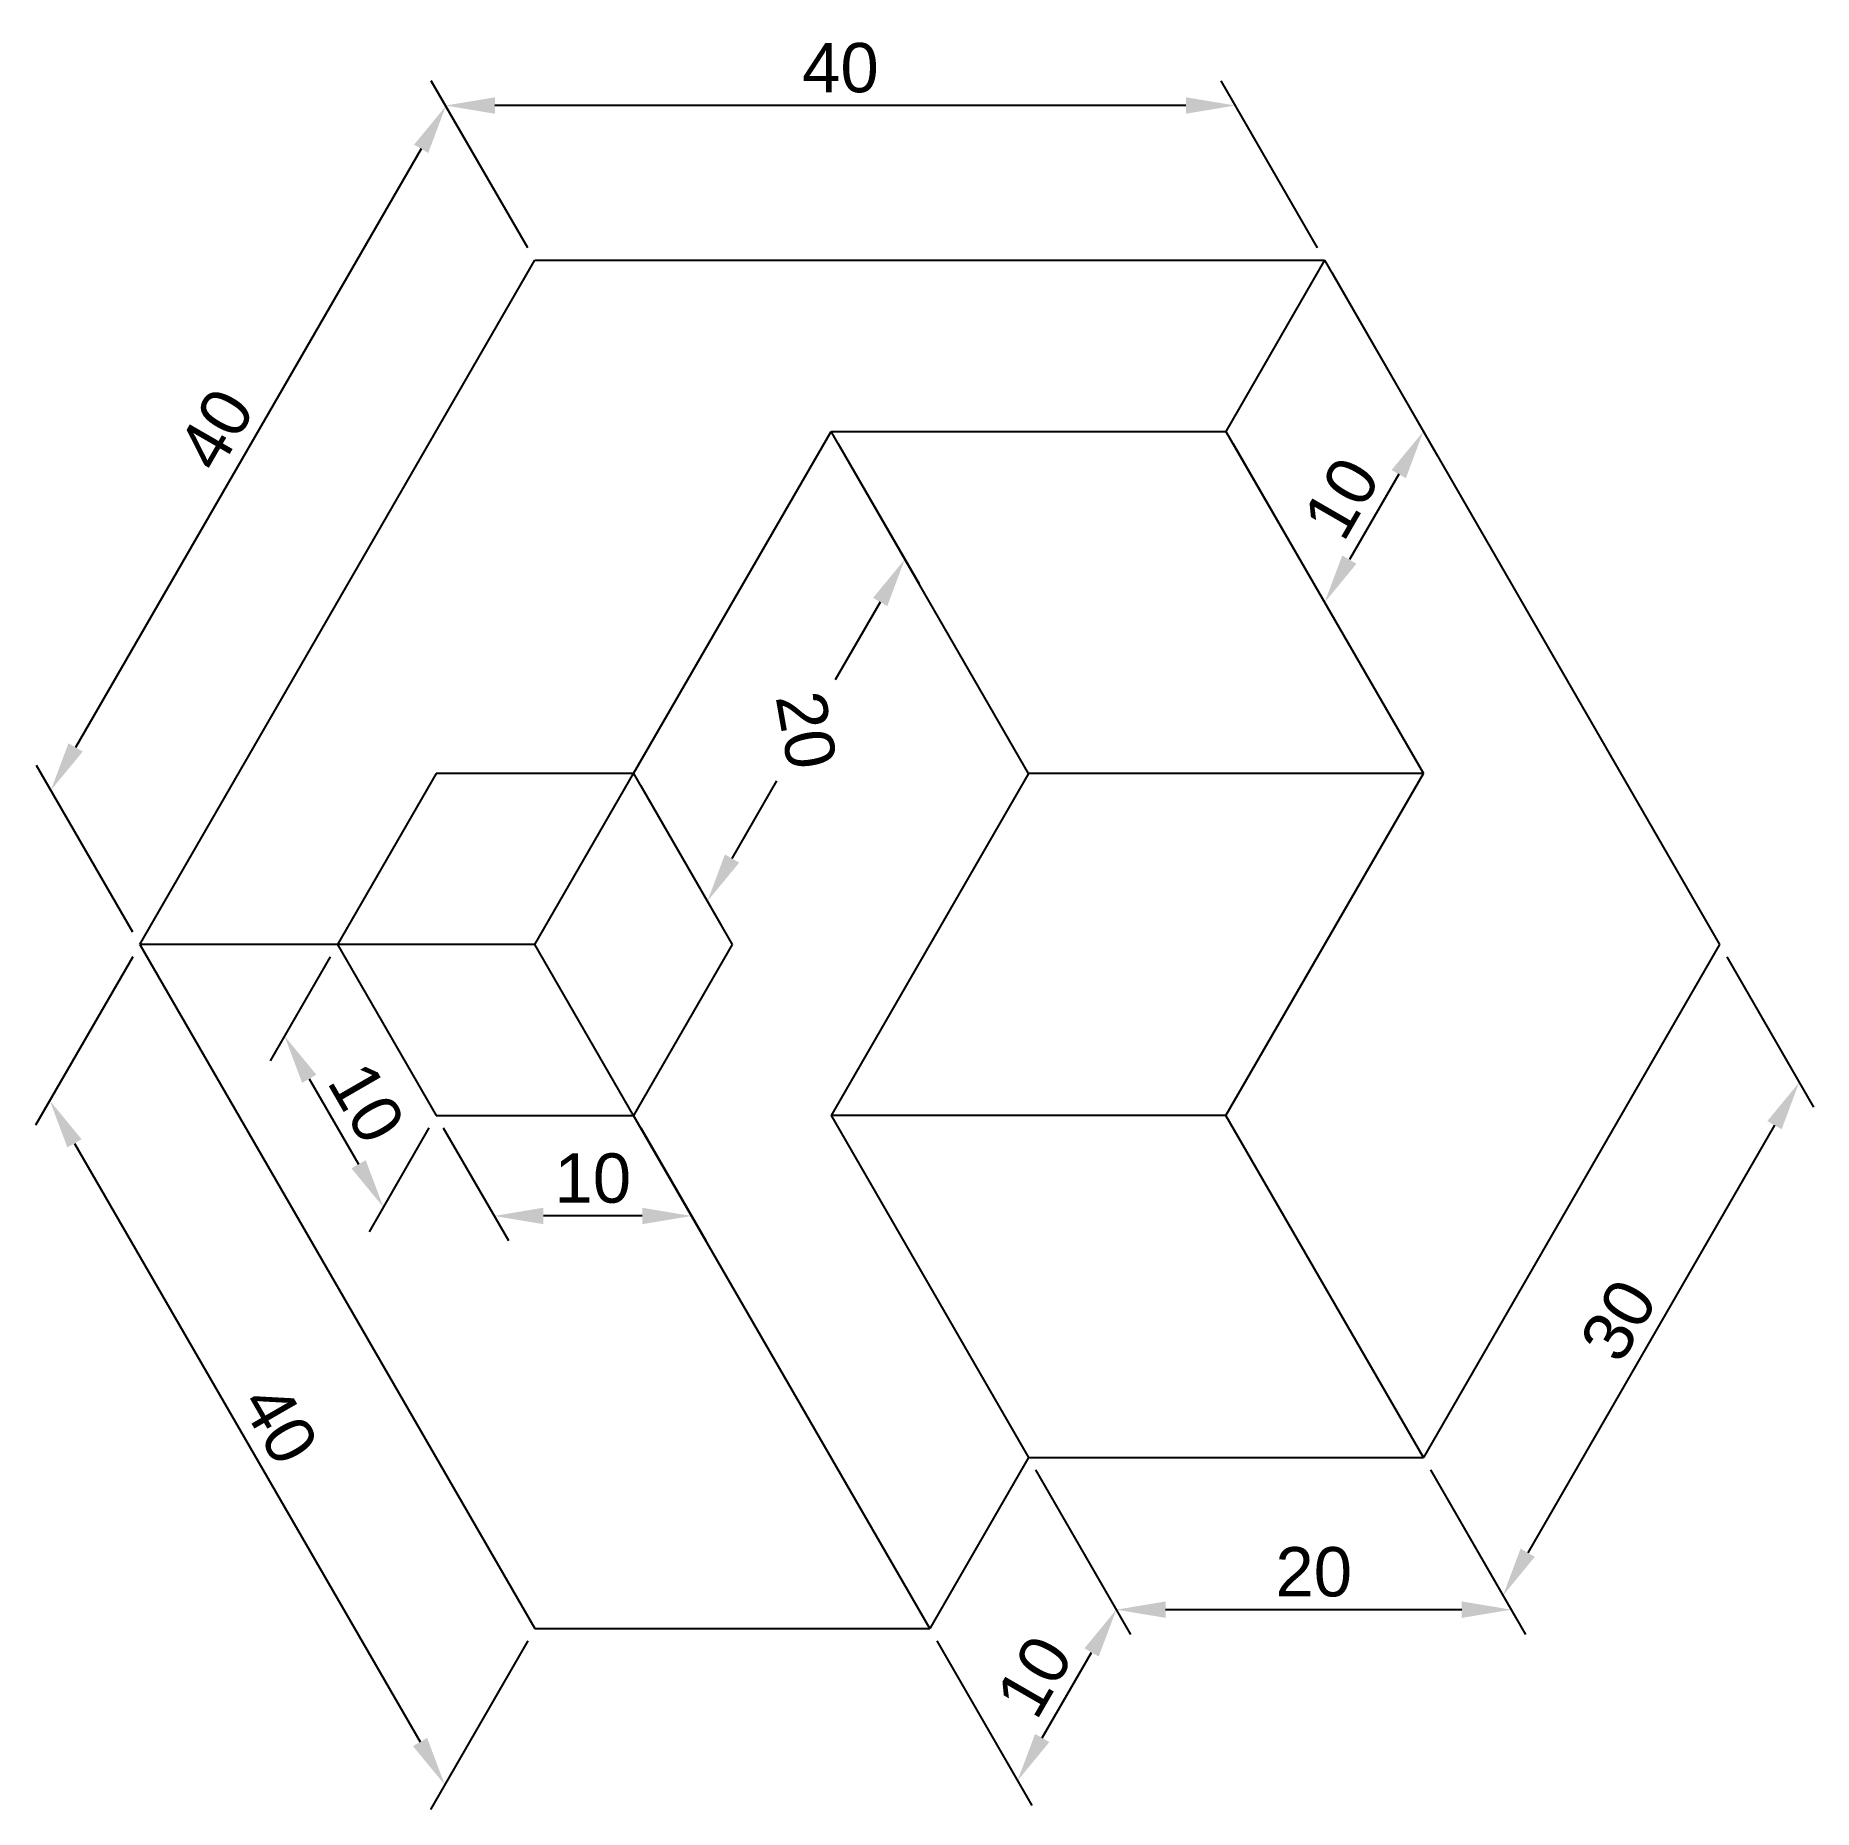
# Model space of a CAD drawing. Header units: inches. Extents: x 6586 to 18505, y 3735 to 33373.
# Drawn here: x 18415 to 18505.1, y 33283.1 to 33372.9 of the extents above; entities outside this region: 1.
import ezdxf

# ---------------------------------------------------------------- set-up
doc = ezdxf.new("R2010")
doc.units = ezdxf.units.IN
doc.styles.get("Standard").update_dxf_attribs({"font": 'arial.ttf'})
doc.dimstyles.new('ISO-25', dxfattribs={"dimtxt": 2.5, "dimasz": 2.5, "dimexe": 1.25, "dimexo": 0.625, "dimtad": 1, "dimtxsty": 'Standard', "dimcen": 2.5, "dimadec": 0, "dimazin": 0, "dimtfac": 1, "dimtmove": 0, "dimatfit": 3, "dimfxl": 1, "dimarcsym": 0})

# ---------------------------------------------------------------- blocks, each defined once
blk = doc.blocks.new('*D6')
at = {"color": 0, "lineweight": -2, "transparency": 16777216}
for p, q in [((18439.961, 33362.115), (18435.091, 33370.55)), ((18434.563, 33367.135), (18417.063, 33336.824)), ((18419.961, 33327.474), (18415.091, 33335.909))]:
    blk.add_line(p, q, dxfattribs=at)
at = {"color": 0, "lineweight": 100, "transparency": 16777216}
for points in [[(18434.202, 33367.343), (18434.924, 33366.926), (18435.813, 33369.3)], [(18416.702, 33337.032), (18417.424, 33336.615), (18415.813, 33334.659)]]:
    blk.add_solid(points, dxfattribs=at)
at = {"layer": 'Defpoints', "color": 0, "lineweight": 100, "transparency": 16777216}
for p in [(18440.322, 33361.49), (18415.813, 33334.659), (18420.322, 33326.849)]:
    blk.add_point(p, dxfattribs=at)
at = {"color": 0, "transparency": 16777216, "insert": (18424.166, 33352.93), "char_height": 2.5, "attachment_point": 5, "rotation": 60}
blk.add_mtext('40', dxfattribs=at)
blk = doc.blocks.new('*D7')
at = {"color": 0, "lineweight": -2, "transparency": 16777216}
for p, q in [((18419.961, 33326.224), (18415.036, 33317.693)), ((18417.008, 33316.778), (18434.508, 33286.467)), ((18439.961, 33291.583), (18435.036, 33283.052))]:
    blk.add_line(p, q, dxfattribs=at)
at = {"color": 0, "lineweight": 100, "transparency": 16777216}
for points in [[(18417.368, 33316.987), (18416.647, 33316.57), (18415.758, 33318.943)], [(18434.868, 33286.676), (18434.147, 33286.259), (18435.758, 33284.302)]]:
    blk.add_solid(points, dxfattribs=at)
at = {"layer": 'Defpoints', "color": 0, "lineweight": 100, "transparency": 16777216}
for p in [(18420.322, 33326.849), (18440.322, 33292.208), (18435.758, 33284.302)]:
    blk.add_point(p, dxfattribs=at)
at = {"color": 0, "transparency": 16777216, "insert": (18427.404, 33302.573), "char_height": 2.5, "attachment_point": 5, "rotation": 300}
blk.add_mtext('40', dxfattribs=at)
blk = doc.blocks.new('*D8')
at = {"color": 0, "lineweight": -2, "transparency": 16777216}
for p, q in [((18455.683, 33352.205), (18459.782, 33345.105)), ((18457.81, 33344.189), (18455.539, 33340.256)), ((18445.683, 33334.884), (18449.782, 33327.784)), ((18450.31, 33331.199), (18452.581, 33335.132))]:
    blk.add_line(p, q, dxfattribs=at)
at = {"color": 0, "lineweight": 100, "transparency": 16777216}
for points in [[(18457.449, 33344.398), (18458.171, 33343.981), (18459.06, 33346.355)], [(18449.949, 33331.407), (18450.671, 33330.991), (18449.06, 33329.034)]]:
    blk.add_solid(points, dxfattribs=at)
at = {"layer": 'Defpoints', "color": 0, "lineweight": 100, "transparency": 16777216}
for p in [(18455.322, 33352.83), (18445.322, 33335.509), (18449.06, 33329.034)]:
    blk.add_point(p, dxfattribs=at)
at = {"color": 0, "transparency": 16777216, "insert": (18454.06, 33337.694), "char_height": 2.5, "attachment_point": 5, "rotation": 280}
blk.add_mtext('20', dxfattribs=at)
blk = doc.blocks.new('*D9')
at = {"color": 0, "lineweight": -2, "transparency": 16777216}
for p, q in [((18435.683, 33317.564), (18438.98, 33311.852)), ((18445.683, 33317.564), (18448.98, 33311.852)), ((18445.758, 33313.102), (18440.758, 33313.102))]:
    blk.add_line(p, q, dxfattribs=at)
at = {"color": 0, "lineweight": 100, "transparency": 16777216}
for points in [[(18440.758, 33313.519), (18440.758, 33312.686), (18438.258, 33313.102)], [(18445.758, 33313.519), (18445.758, 33312.686), (18448.258, 33313.102)]]:
    blk.add_solid(points, dxfattribs=at)
at = {"layer": 'Defpoints', "color": 0, "lineweight": 100, "transparency": 16777216}
for p in [(18435.322, 33318.189), (18445.322, 33318.189), (18438.258, 33313.102)]:
    blk.add_point(p, dxfattribs=at)
at = {"color": 0, "transparency": 16777216, "insert": (18443.258, 33315.004), "char_height": 2.5, "attachment_point": 5}
blk.add_mtext('10', dxfattribs=at)
blk = doc.blocks.new('*D10')
at = {"color": 0, "lineweight": -2, "transparency": 16777216}
for p, q in [((18500.683, 33326.224), (18505.076, 33318.615)), ((18503.104, 33317.7), (18490.604, 33296.049)), ((18485.683, 33300.243), (18490.076, 33292.634))]:
    blk.add_line(p, q, dxfattribs=at)
at = {"color": 0, "lineweight": 100, "transparency": 16777216}
for points in [[(18502.743, 33317.908), (18503.465, 33317.491), (18504.354, 33319.865)], [(18490.243, 33296.257), (18490.965, 33295.841), (18489.354, 33293.884)]]:
    blk.add_solid(points, dxfattribs=at)
at = {"layer": 'Defpoints', "color": 0, "lineweight": 100, "transparency": 16777216}
for p in [(18500.322, 33326.849), (18485.322, 33300.868), (18489.354, 33293.884)]:
    blk.add_point(p, dxfattribs=at)
at = {"color": 0, "transparency": 16777216, "insert": (18495.207, 33307.825), "char_height": 2.5, "attachment_point": 5, "rotation": 60}
blk.add_mtext('30', dxfattribs=at)
blk = doc.blocks.new('*D11')
at = {"color": 0, "lineweight": -2, "transparency": 16777216}
for p, q in [((18465.683, 33300.243), (18470.49, 33291.917)), ((18485.683, 33300.243), (18490.49, 33291.917)), ((18487.268, 33293.167), (18472.268, 33293.167))]:
    blk.add_line(p, q, dxfattribs=at)
at = {"color": 0, "lineweight": 100, "transparency": 16777216}
for points in [[(18472.268, 33293.584), (18472.268, 33292.75), (18469.768, 33293.167)], [(18487.268, 33293.584), (18487.268, 33292.75), (18489.768, 33293.167)]]:
    blk.add_solid(points, dxfattribs=at)
at = {"layer": 'Defpoints', "color": 0, "lineweight": 100, "transparency": 16777216}
for p in [(18465.322, 33300.868), (18485.322, 33300.868), (18469.768, 33293.167)]:
    blk.add_point(p, dxfattribs=at)
at = {"color": 0, "transparency": 16777216, "insert": (18479.768, 33295.069), "char_height": 2.5, "attachment_point": 5}
blk.add_mtext('20', dxfattribs=at)
blk = doc.blocks.new('*D12')
at = {"color": 0, "lineweight": -2, "transparency": 16777216}
for p, q in [((18465.683, 33300.243), (18470.49, 33291.917)), ((18460.683, 33291.583), (18465.49, 33283.257)), ((18466.018, 33286.672), (18468.518, 33291.002))]:
    blk.add_line(p, q, dxfattribs=at)
at = {"color": 0, "lineweight": 100, "transparency": 16777216}
for points in [[(18468.157, 33291.21), (18468.879, 33290.794), (18469.768, 33293.167)], [(18465.657, 33286.88), (18466.379, 33286.464), (18464.768, 33284.507)]]:
    blk.add_solid(points, dxfattribs=at)
at = {"layer": 'Defpoints', "color": 0, "lineweight": 100, "transparency": 16777216}
for p in [(18465.322, 33300.868), (18469.768, 33293.167), (18460.322, 33292.208)]:
    blk.add_point(p, dxfattribs=at)
at = {"color": 0, "transparency": 16777216, "insert": (18465.621, 33289.788), "char_height": 2.5, "attachment_point": 5, "rotation": 60}
blk.add_mtext('10', dxfattribs=at)
blk = doc.blocks.new('*D5')
at = {"color": 0, "lineweight": -2, "transparency": 16777216}
for p, q in [((18439.961, 33362.115), (18435.075, 33370.578)), ((18479.961, 33362.115), (18475.075, 33370.578)), ((18473.297, 33369.328), (18438.297, 33369.328))]:
    blk.add_line(p, q, dxfattribs=at)
at = {"color": 0, "lineweight": 100, "transparency": 16777216}
for points in [[(18438.297, 33369.744), (18438.297, 33368.911), (18435.797, 33369.328)], [(18473.297, 33369.744), (18473.297, 33368.911), (18475.797, 33369.328)]]:
    blk.add_solid(points, dxfattribs=at)
at = {"layer": 'Defpoints', "color": 0, "lineweight": 100, "transparency": 16777216}
for p in [(18435.797, 33369.328), (18440.322, 33361.49), (18480.322, 33361.49)]:
    blk.add_point(p, dxfattribs=at)
at = {"color": 0, "transparency": 16777216, "insert": (18455.797, 33371.229), "char_height": 2.5, "attachment_point": 5}
blk.add_mtext('40', dxfattribs=at)
blk = doc.blocks.new('*D13')
at = {"color": 0, "lineweight": -2, "transparency": 16777216}
for p, q in [((18429.961, 33326.224), (18426.924, 33320.964)), ((18428.896, 33320.049), (18431.396, 33315.719)), ((18434.961, 33317.564), (18431.924, 33312.304))]:
    blk.add_line(p, q, dxfattribs=at)
at = {"color": 0, "lineweight": 100, "transparency": 16777216}
for points in [[(18429.257, 33320.257), (18428.535, 33319.841), (18427.646, 33322.214)], [(18431.757, 33315.927), (18431.035, 33315.511), (18432.646, 33313.554)]]:
    blk.add_solid(points, dxfattribs=at)
at = {"layer": 'Defpoints', "color": 0, "lineweight": 100, "transparency": 16777216}
for p in [(18430.322, 33326.849), (18435.322, 33318.189), (18432.646, 33313.554)]:
    blk.add_point(p, dxfattribs=at)
at = {"color": 0, "transparency": 16777216, "insert": (18431.793, 33318.835), "char_height": 2.5, "attachment_point": 5, "rotation": 300}
blk.add_mtext('10', dxfattribs=at)
blk = doc.blocks.new('*D14')
at = {"color": 0, "lineweight": -2, "transparency": 16777216}
for p, q in [((18480.683, 33360.865), (18486.044, 33351.58)), ((18475.683, 33352.205), (18481.044, 33342.919)), ((18484.072, 33350.664), (18481.572, 33346.334))]:
    blk.add_line(p, q, dxfattribs=at)
at = {"color": 0, "lineweight": 100, "transparency": 16777216}
for points in [[(18483.711, 33350.873), (18484.433, 33350.456), (18485.322, 33352.83)], [(18481.211, 33346.543), (18481.933, 33346.126), (18480.322, 33344.169)]]:
    blk.add_solid(points, dxfattribs=at)
at = {"layer": 'Defpoints', "color": 0, "lineweight": 100, "transparency": 16777216}
for p in [(18480.322, 33361.49), (18475.322, 33352.83), (18480.322, 33344.169)]:
    blk.add_point(p, dxfattribs=at)
at = {"color": 0, "transparency": 16777216, "insert": (18481.175, 33349.45), "char_height": 2.5, "attachment_point": 5, "rotation": 60}
blk.add_mtext('10', dxfattribs=at)

msp = doc.modelspace()

# ---------------------------------------------------------------- linework, layer by layer
for p, q in [((18420.322, 33326.849), (18440.322, 33361.49)), ((18440.322, 33361.49), (18480.322, 33361.49)), ((18480.322, 33361.49), (18475.322, 33352.83)), ((18480.322, 33361.49), (18500.322, 33326.849)), ((18445.322, 33335.509), (18455.322, 33352.83)), ((18455.322, 33352.83), (18475.322, 33352.83)), ((18465.322, 33335.509), (18455.322, 33352.83)), ((18475.322, 33352.83), (18485.322, 33335.509)), ((18435.322, 33335.509), (18430.322, 33326.849)), ((18445.322, 33335.509), (18435.322, 33335.509)), ((18440.322, 33326.849), (18445.322, 33335.509)), ((18445.322, 33335.509), (18450.322, 33326.849)), ((18465.322, 33335.509), (18455.322, 33318.189)), ((18485.322, 33335.509), (18465.322, 33335.509)), ((18475.322, 33318.189), (18485.322, 33335.509)), ((18430.322, 33326.849), (18420.322, 33326.849)), ((18420.322, 33326.849), (18440.322, 33292.208)), ((18440.322, 33326.849), (18430.322, 33326.849)), ((18430.322, 33326.849), (18435.322, 33318.189)), ((18445.322, 33318.189), (18440.322, 33326.849)), ((18450.322, 33326.849), (18445.322, 33318.189)), ((18500.322, 33326.849), (18485.322, 33300.868)), ((18435.322, 33318.189), (18445.322, 33318.189)), ((18460.322, 33292.208), (18445.322, 33318.189)), ((18475.322, 33318.189), (18455.322, 33318.189)), ((18455.322, 33318.189), (18465.322, 33300.868)), ((18485.322, 33300.868), (18475.322, 33318.189)), ((18465.322, 33300.868), (18460.322, 33292.208)), ((18465.322, 33300.868), (18485.322, 33300.868)), ((18440.322, 33292.208), (18460.322, 33292.208)), ((6585.613, 3734.673), (6585.613, 3738.673))]:
    msp.add_line(p, q)

# ---------------------------------------------------------------- dimensions: what is measured, and where the dimension line sits
for p1, p2, distance, picture, middle in [((18480.322, 33361.49), (18440.322, 33361.49), -7.838, '*D5', (18455.797, 33371.229)), ((18440.322, 33361.49), (18420.322, 33326.849), -7.81, '*D6', (18424.166, 33352.93)), ((18480.322, 33361.49), (18475.322, 33352.83), 8.66, '*D14', (18481.175, 33349.45)), ((18420.322, 33326.849), (18440.322, 33292.208), -7.905, '*D7', (18427.404, 33302.573)), ((18430.322, 33326.849), (18435.322, 33318.189), -4.635, '*D13', (18431.793, 33318.835)), ((18500.322, 33326.849), (18485.322, 33300.868), 6.984, '*D10', (18495.207, 33307.825)), ((18445.322, 33318.189), (18435.322, 33318.189), 5.086, '*D9', (18443.258, 33315.004)), ((18460.322, 33292.208), (18465.322, 33300.868), -7.701, '*D12', (18465.621, 33289.788)), ((18485.322, 33300.868), (18465.322, 33300.868), 7.701, '*D11', (18479.768, 33295.069))]:
    dim = msp.add_aligned_dim(p1=p1, p2=p2, distance=distance, dimstyle='ISO-25')
    dim.commit()
    dim.dimension.update_dxf_attribs({"geometry": picture, "text_midpoint": middle})
dim = msp.add_aligned_dim(p1=(18455.322, 33352.83), p2=(18445.322, 33335.509), distance=6.475, dimstyle='ISO-25')
dim.commit()
dim.dimension.update_dxf_attribs({"geometry": '*D8', "text_midpoint": (18454.06, 33337.694), "text_rotation": 280})

doc.saveas('drawing.dxf')
